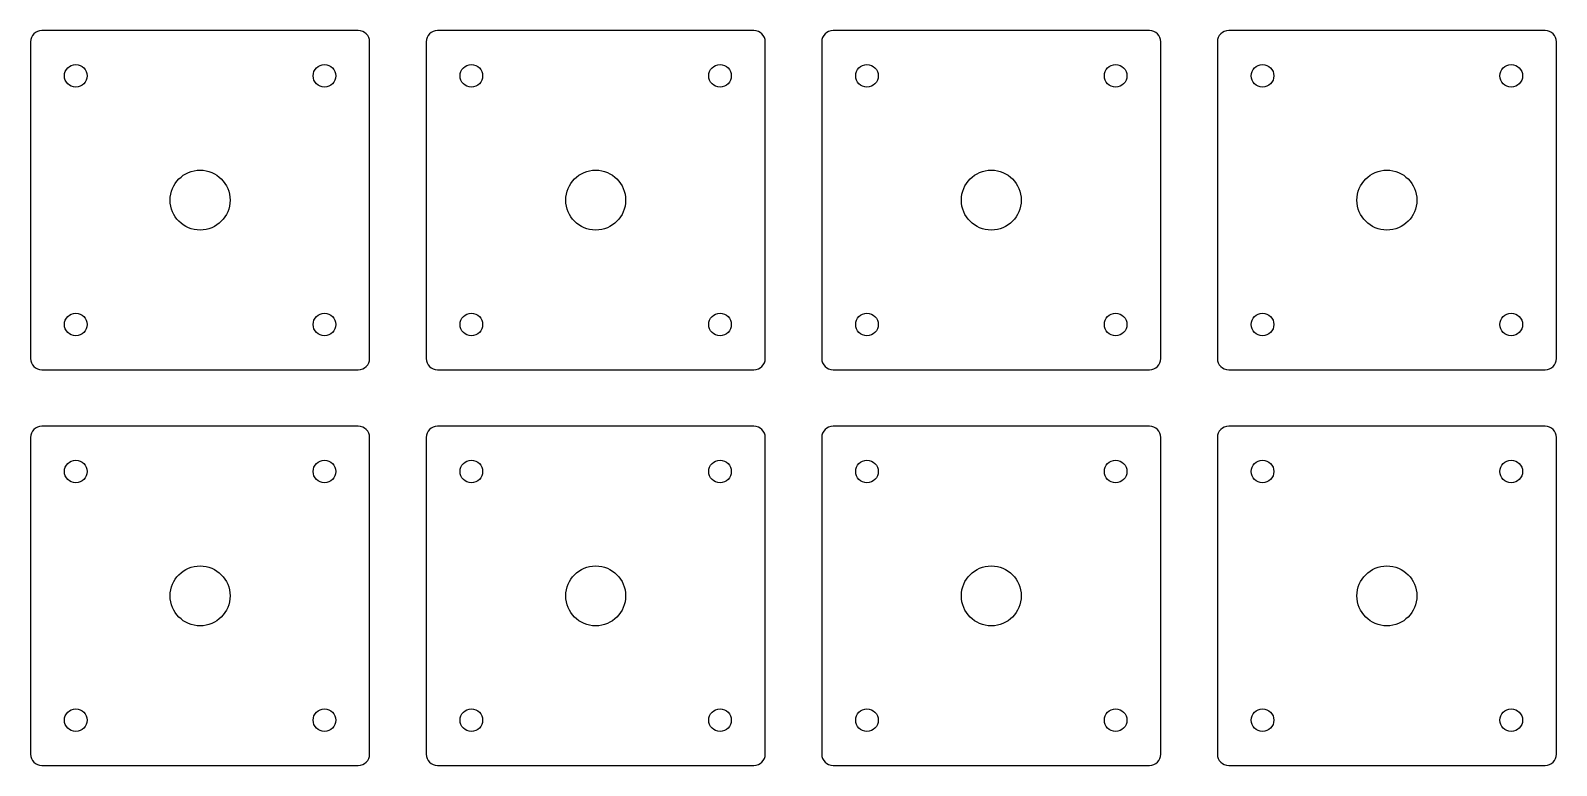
# Model space of a CAD drawing. Header units: inches. Extents: x -0.75 to 6, y -2.5 to 0.75.
import ezdxf

# ---------------------------------------------------------------- set-up
doc = ezdxf.new("R2010")
doc.units = ezdxf.units.IN
doc.header["$MEASUREMENT"] = 0

msp = doc.modelspace()

# ---------------------------------------------------------------- linework, layer by layer
at = {"color": 7, "linetype": 'Continuous', "lineweight": 25}
for p, q in [((0.7, 0.75), (-0.7, 0.75)), ((2.45, 0.75), (1.05, 0.75)), ((4.2, 0.75), (2.8, 0.75)), ((5.95, 0.75), (4.55, 0.75)), ((-0.75, 0.7), (-0.75, -0.7)), ((0.75, -0.7), (0.75, 0.7)), ((1, 0.7), (1, -0.7)), ((2.5, -0.7), (2.5, 0.7)), ((2.75, 0.7), (2.75, -0.7)), ((4.25, -0.7), (4.25, 0.7)), ((4.5, 0.7), (4.5, -0.7)), ((6, -0.7), (6, 0.7)), ((-0.7, -0.75), (0.7, -0.75)), ((1.05, -0.75), (2.45, -0.75)), ((2.8, -0.75), (4.2, -0.75)), ((4.55, -0.75), (5.95, -0.75)), ((0.7, -1), (-0.7, -1)), ((2.45, -1), (1.05, -1)), ((4.2, -1), (2.8, -1)), ((5.95, -1), (4.55, -1)), ((-0.75, -1.05), (-0.75, -2.45)), ((0.75, -2.45), (0.75, -1.05)), ((1, -1.05), (1, -2.45)), ((2.5, -2.45), (2.5, -1.05)), ((2.75, -1.05), (2.75, -2.45)), ((4.25, -2.45), (4.25, -1.05)), ((4.5, -1.05), (4.5, -2.45)), ((6, -2.45), (6, -1.05)), ((-0.7, -2.5), (0.7, -2.5)), ((1.05, -2.5), (2.45, -2.5)), ((2.8, -2.5), (4.2, -2.5)), ((4.55, -2.5), (5.95, -2.5))]:
    msp.add_line(p, q, dxfattribs=at)
for centre, radius in [((-0.55, 0.55), 0.05), ((0.55, 0.55), 0.05), ((1.2, 0.55), 0.05), ((2.3, 0.55), 0.05), ((2.95, 0.55), 0.05), ((4.05, 0.55), 0.05), ((4.7, 0.55), 0.05), ((5.8, 0.55), 0.05), ((0, 0), 0.1325), ((1.75, 0), 0.1325), ((3.5, 0), 0.1325), ((5.25, 0), 0.1325), ((-0.55, -0.55), 0.05), ((0.55, -0.55), 0.05), ((1.2, -0.55), 0.05), ((2.3, -0.55), 0.05), ((2.95, -0.55), 0.05), ((4.05, -0.55), 0.05), ((4.7, -0.55), 0.05), ((5.8, -0.55), 0.05), ((-0.55, -1.2), 0.05), ((0.55, -1.2), 0.05), ((1.2, -1.2), 0.05), ((2.3, -1.2), 0.05), ((2.95, -1.2), 0.05), ((4.05, -1.2), 0.05), ((4.7, -1.2), 0.05), ((5.8, -1.2), 0.05), ((0, -1.75), 0.1325), ((1.75, -1.75), 0.1325), ((3.5, -1.75), 0.1325), ((5.25, -1.75), 0.1325), ((-0.55, -2.3), 0.05), ((0.55, -2.3), 0.05), ((1.2, -2.3), 0.05), ((2.3, -2.3), 0.05), ((2.95, -2.3), 0.05), ((4.05, -2.3), 0.05), ((4.7, -2.3), 0.05), ((5.8, -2.3), 0.05)]:
    msp.add_circle(centre, radius, dxfattribs=at)
for centre, start, end in [((-0.7, 0.7), 90, 180), ((0.7, 0.7), 0, 90), ((1.05, 0.7), 90, 180), ((2.45, 0.7), 0, 90), ((2.8, 0.7), 90, 180), ((4.2, 0.7), 0, 90), ((4.55, 0.7), 90, 180), ((5.95, 0.7), 0, 90), ((-0.7, -0.7), 180, 270), ((0.7, -0.7), 270, 0), ((1.05, -0.7), 180, 270), ((2.45, -0.7), 270, 0), ((2.8, -0.7), 180, 270), ((4.2, -0.7), 270, 0), ((4.55, -0.7), 180, 270), ((5.95, -0.7), 270, 0), ((-0.7, -1.05), 90, 180), ((0.7, -1.05), 0, 90), ((1.05, -1.05), 90, 180), ((2.45, -1.05), 0, 90), ((2.8, -1.05), 90, 180), ((4.2, -1.05), 0, 90), ((4.55, -1.05), 90, 180), ((5.95, -1.05), 0, 90), ((-0.7, -2.45), 180, 270), ((0.7, -2.45), 270, 0), ((1.05, -2.45), 180, 270), ((2.45, -2.45), 270, 0), ((2.8, -2.45), 180, 270), ((4.2, -2.45), 270, 0), ((4.55, -2.45), 180, 270), ((5.95, -2.45), 270, 0)]:
    msp.add_arc(centre, 0.05, start, end, dxfattribs=at)

doc.saveas('drawing.dxf')
